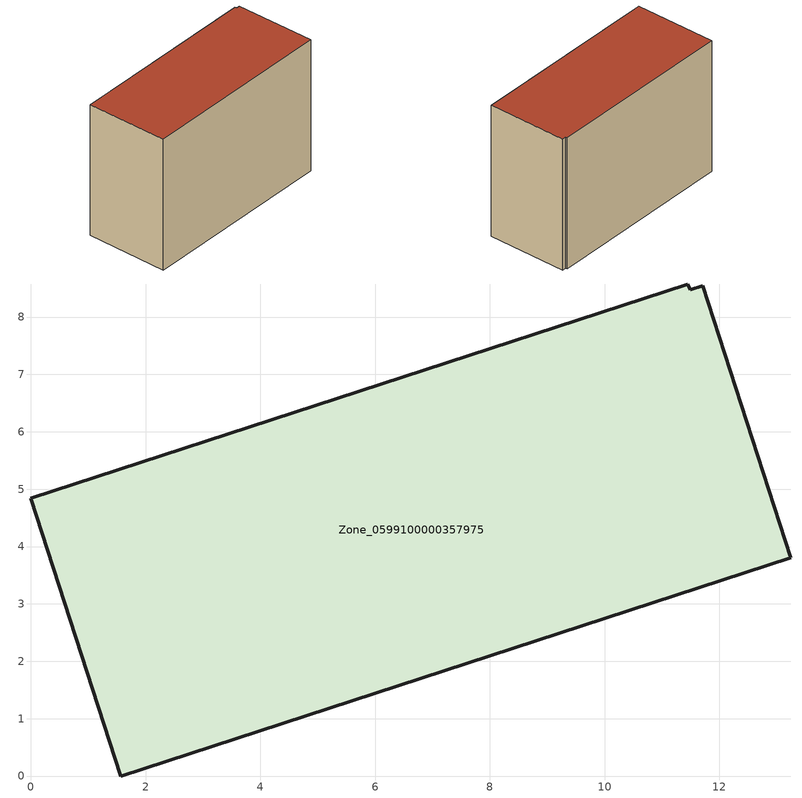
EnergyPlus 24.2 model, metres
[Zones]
Zone_0599100000357975
 floor ground (C_G): 11.49,8.47 11.71,8.54 13.24,3.81 1.56,0 0,4.84 11.45,8.58 z3.17
 wall outside (C_F): 1.56,0 13.24,3.81 11.71,8.54 11.49,8.47 11.45,8.58 0,4.84 1.56,0 z3.17:11.62
 roof outside (C_R): 11.71,8.54 11.49,8.47 11.45,8.58 0,4.84 1.56,0 13.24,3.81 z11.62
[BUILDING]
Pand.0599100000357975: North Axis=0; Terrain=City; Loads Convergence Tolerance Value=0.04; Temperature Convergence Tolerance Value=0.4; Solar Distribution=FullExterior; Maximum Number of Warmup Days=25; Minimum Number of Warmup Days=1
[Site:Location]
Rotterdam.The.Hague.AP_ZH_NLD Design_Conditions: Latitude=51.96; Longitude=4.45; Time Zone=1; Elevation=-4.5
[SITE:GROUNDTEMPERATURE:BUILDINGSURFACE]
18, 18, 18, 18, 18, 18, 18, 18, 18, 18, 18, 18
[MATERIAL] Thermal Absorptance=0.9; Solar Absorptance=0.7; Visible Absorptance=0.7
Name | Roughness | Thickness | Conductivity | Density | Specific Heat
G.TI.1992-2005 | MediumSmooth | 0.15 | 0.06 | 540 | 1210
F.TI.1992-2005 | Rough | 0.3 | 0.12 | 1920 | 840
R.TI.1992-2005 | MediumRough | 0.2 | 0.08 | 1500 | 1000
[CONSTRUCTION]
C_G: G.TI.1992-2005
C_F: F.TI.1992-2005
C_R: R.TI.1992-2005
[ZONE]
Zone_0599100000357975: Type=1; Multiplier=1; Ceiling Height=Autocalculate; Volume=Autocalculate; Floor Area=autocalculate; Part of Total Floor Area=Yes
[ZONEINFILTRATION:DESIGNFLOWRATE]
Infil_Zone_0599100000357975: Zone or ZoneList or Space or SpaceList=Zone_0599100000357975; Schedule=AlwaysOn; Design Flow Rate Calculation Method=Flow/Area; Flow Rate per Floor Area=0.0015; Constant Term Coefficient=1; Temperature Term Coefficient=0; Velocity Term Coefficient=0; Velocity Squared Term Coefficient=0
[HVACTEMPLATE:ZONE:IDEALLOADSAIRSYSTEM]
Zone_0599100000357975: Maximum Heating Supply Air Temperature=50; Minimum Cooling Supply Air Temperature=13; Maximum Heating Supply Air Humidity Ratio=0.0156; Minimum Cooling Supply Air Humidity Ratio=0.0077; Heating Limit=NoLimit; Cooling Limit=NoLimit; Dehumidification Control Type=ConstantSensibleHeatRatio; Cooling Sensible Heat Ratio=0.7; Dehumidification Setpoint=60; Humidification Control Type=None; Humidification Setpoint=30; Outdoor Air Method=None; Outdoor Air Flow Rate per Person=0.00944; Outdoor Air Flow Rate per Zone Floor Area=0; Outdoor Air Flow Rate per Zone=0; Demand Controlled Ventilation Type=None; Outdoor Air Economizer Type=NoEconomizer; Heat Recovery Type=None; Sensible Heat Recovery Effectiveness=0.7; Latent Heat Recovery Effectiveness=0.65
[ZONECONTROL:THERMOSTAT]
ThermostatControl_Zone_0599100000357975: Zone or ZoneList=Zone_0599100000357975; Control Type Schedule=DualSetpointControlType; Control 1=Thermostat_Zone_0599100000357975; Temperature Difference Between Cutout And Setpoint=0
[THERMOSTATSETPOINT:DUALSETPOINT]
Thermostat_Zone_0599100000357975: Heating Setpoint Temperature Schedule=HeatingSetpoint_Zone_0599100000357975; Cooling Setpoint Temperature Schedule=CoolingSetpoint_Zone_0599100000357975
[SCHEDULE:COMPACT]
HeatingSetpoint_Zone_0599100000357975: Through: 12/31, For: AllDays, Until: 24:00, 21
CoolingSetpoint_Zone_0599100000357975: Through: 12/31, For: AllDays, Until: 24:00, 24
DualSetpointControlType: Through: 12/31, For: AllDays, Until: 24:00, 4
AlwaysOn: Through: 12/31, For: AllDays, Until: 24:00, 1
